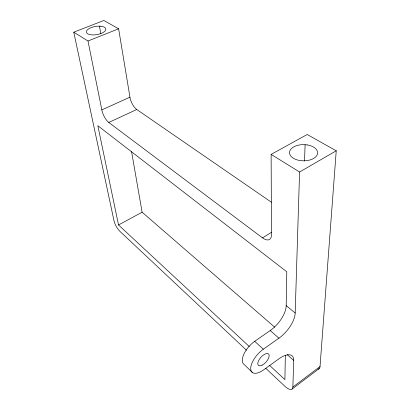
<?xml version="1.0" encoding="UTF-8"?>
<svg xmlns="http://www.w3.org/2000/svg" width="410" height="410" viewBox="0 0 410 410"><rect width="100%" height="100%" fill="white"/><g stroke="black" fill="none" stroke-linecap="round" stroke-linejoin="round"><path stroke-width="0.61" d="M285.329 355.542L284.909 379.624L269.442 365.248M252.621 372.68L244.273 364.633A16.769 7.923 -48.4 0 1 243.791 354.301A16.769 7.923 -48.4 0 1 254.702 341.32L270.216 330.547A21.879 10.66 -49.8 0 0 286.195 305.629L286.785 271.774L97.836 125.711L118.531 224.972L249.29 346.517M265.67 368.236L284.796 386.194A11.813 4.505 53.7 0 0 292.873 387.03L293.704 360.426L287.226 354.655M293.704 360.426A20.602 9.005 -48.6 0 0 278.785 358.909L263.697 369.81A16.979 7.795 -48.5 0 1 250.7 368.657A16.979 7.795 -48.5 0 1 263.322 349.202L278.923 338.194A22.166 10.501 -49.9 0 0 295.185 313.02L299.582 172.015L336.236 150.793L307.198 134.516L271.123 154.396L271.466 234.848A13.386 6.545 58 0 1 262.502 237.856L108.768 122.462A10.429 3.839 65.1 0 1 102.069 111.074L88.006 41.005L73.764 32.19L103.827 20.5L118.618 28.792L130.144 98.349A10.214 4.192 65.6 0 0 136.745 109.49L271.379 202.227M304.522 160.971L305.117 144.745M318.047 369.143A11.552 4.899 52.7 0 0 320.026 366.545L336.236 150.793M292.873 387.03L320.026 366.545M292.186 388.987L319.216 368.564M262.502 237.856L271.728 232.183M118.531 224.972L142.111 212.206L274.715 327.19M108.768 122.462L136.745 109.49M101.793 109.906L129.914 97.19M88.006 41.005L118.618 28.792M271.123 154.396L299.582 172.015M286.195 305.629L295.185 313.02M270.216 330.547L278.923 338.194M254.702 341.32L263.322 349.202M246.543 350.273L119.853 231.296A8.6 2.737 61.5 0 1 114 220.759L73.764 32.19M99.445 26.178L100.834 33.702M131.574 151.674L142.111 212.206M100.793 26.225L98.456 26.143A9.83 4.161 -9.4 0 0 87.079 30.207A9.83 4.161 -9.4 0 0 91.338 34.855L93.721 34.947A9.83 4.161 -9.4 0 0 105.155 30.873A9.83 4.161 -9.4 0 0 100.793 26.225M307.187 144.914L303.605 144.622A14.063 8.108 0.5 0 0 289.65 151.536A14.063 8.108 0.5 0 0 299.756 160.515L303.441 160.838A14.063 8.108 0.5 0 0 317.509 153.899A14.063 8.108 0.5 0 0 307.187 144.914M262.046 365.218A7.641 3.505 -48.5 0 0 268.991 354.558A7.641 3.505 -48.5 0 0 259.427 359.216A7.641 3.505 -48.5 0 0 262.046 365.218"/></g></svg>
